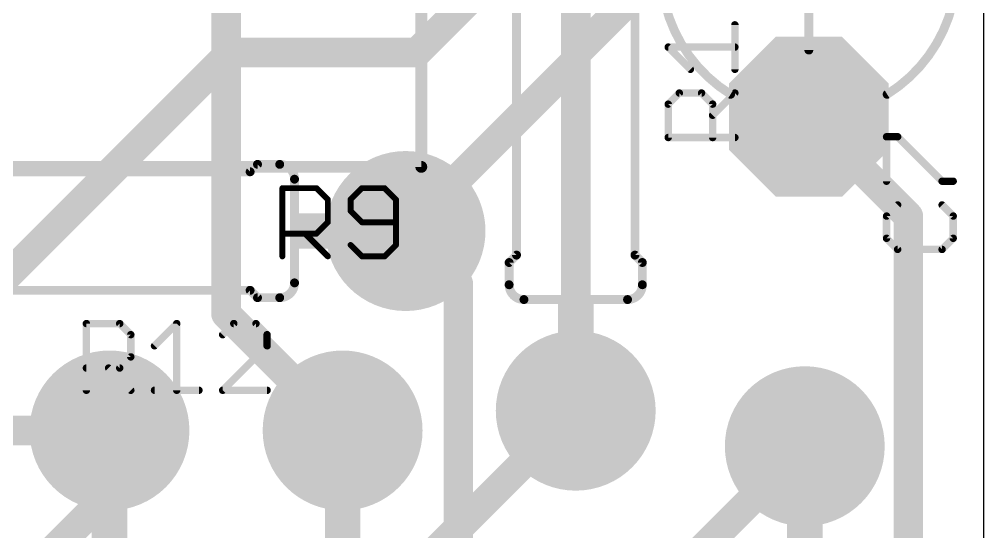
# Model space of a CAD drawing. Extents: x 0 to 70, y -10.8 to 60.8.
# Drawn here: x 53.45 to 70, y 35.34 to 44.13 of the extents above; entities that cross this region are included whole.
import ezdxf

# ---------------------------------------------------------------- set-up
doc = ezdxf.new("R2010")
doc.units = 0
for name, color, linetype in [('1', 22, 'CONTINUOUS'), ('16', 175, 'CONTINUOUS'), ('17', 82, 'CONTINUOUS'), ('20', 7, 'CONTINUOUS'), ('21', 253, 'CONTINUOUS'), ('25', 253, 'CONTINUOUS'), ('29', 253, 'CONTINUOUS'), ('30', 253, 'CONTINUOUS')]:
    doc.layers.add(name, color=color, linetype=linetype)

# ---------------------------------------------------------------- blocks, each defined once
blk = doc.blocks.new('OCTAGONP')
at = {"const_width": 0.5}
blk.add_lwpolyline([(-0.25, -0.1036), (-0.25, 0.1036), (-0.1036, 0.25), (0.1036, 0.25), (0.25, 0.1036), (0.25, -0.1036), (0.1036, -0.25), (-0.1036, -0.25), (-0.25, -0.1036), (-0.25, 0.1036)], dxfattribs=at)
blk = doc.blocks.new('RECT')
blk.add_solid([(-0.5, -0.5), (0.5, -0.5), (-0.5, 0.5), (0.5, 0.5)])
blk = doc.blocks.new('ROUNDP')
at = {"const_width": 0.5}
blk.add_lwpolyline([(0, -0.25, 1), (0, 0.25, 1), (0, -0.25)], format="xyb", dxfattribs=at)

msp = doc.modelspace()

# ---------------------------------------------------------------- linework, layer by layer
at = {"layer": '1', "const_width": 0.508}
for points in [[(63, 47.58), (63, 43.42)], [(60.2742, 43.561), (63, 46.2868)], [(51.3842, 37.8714), (57.0738, 43.561)], [(57.0738, 43.561), (60.2742, 43.561)], [(63, 43.42), (60.08, 40.5)], [(60.08, 40.5), (60.9854, 39.5946)], [(60.9854, 39.5946), (60.9854, 27.2034)], [(59, 30.92), (59, 37.08)]]:
    msp.add_lwpolyline(points, dxfattribs=at)
at = {"layer": '1', "const_width": 0.254}
for points in [[(57.0738, 43.688, 1), (57.0738, 43.434)], [(57.1636, 43.4712, 1), (56.984, 43.6508)], [(60.1844, 43.6508, 1), (60.364, 43.4712)], [(60.2742, 43.434, 1), (60.2742, 43.688)], [(62.873, 43.42, 1), (63.127, 43.42)], [(63.0898, 43.3302, 1), (62.9102, 43.5098)], [(60.1698, 40.5898, 1), (59.9902, 40.4102)], [(59.9902, 40.5898, 1), (60.1698, 40.4102)], [(61.1124, 39.5946, 1), (60.8584, 39.5946)], [(60.8956, 39.5048, 1), (61.0752, 39.6844)], [(59.127, 37.08, 1), (58.873, 37.08)]]:
    msp.add_lwpolyline(points, format="xyb", dxfattribs=at)
at = {"layer": '16', "const_width": 0.508}
for points in [[(63, 43.54), (67, 47.54)], [(57, 39.08), (57, 47)], [(63, 37.42), (63, 43.54)], [(68.707, 40.753), (67, 42.46)], [(68.707, 24.127), (68.707, 40.753)], [(59, 37.08), (57, 39.08)], [(56.5426, 30.9626), (63, 37.42)], [(52.22, 37.08), (55, 37.08)], [(55, 37.08), (55, 36)], [(63.16, 33.04), (66.93, 36.81)], [(55, 36), (51.905, 32.905)]]:
    msp.add_lwpolyline(points, dxfattribs=at)
at = {"layer": '16', "const_width": 0.254}
for points in [[(63.127, 43.54, 1), (62.873, 43.54)], [(62.9102, 43.6298, 1), (63.0898, 43.4502)], [(67.0898, 42.5498, 1), (66.9102, 42.3702)], [(68.834, 40.753, 1), (68.58, 40.753)], [(68.6172, 40.6632, 1), (68.7968, 40.8428)], [(57.0898, 39.1698, 1), (56.9102, 38.9902)], [(56.873, 39.08, 1), (57.127, 39.08)], [(63.0898, 37.3302, 1), (62.9102, 37.5098)], [(62.873, 37.42, 1), (63.127, 37.42)], [(55.127, 37.08, 1), (54.873, 37.08)], [(55, 36.953, 1), (55, 37.207)], [(58.9102, 36.9902, 1), (59.0898, 37.1698)], [(67.0198, 36.7202, 1), (66.8402, 36.8998)], [(55.0898, 35.9102, 1), (54.9102, 36.0898)], [(54.873, 36, 1), (55.127, 36)]]:
    msp.add_lwpolyline(points, format="xyb", dxfattribs=at)
at = {"layer": '20'}
msp.add_line((70, 0), (70, 50), dxfattribs=at)
at = {"layer": '21'}
for points, const_width in [([(60.35, 50.7), (60.35, 41.6)], 0.2032), ([(61.984, 40.087), (61.984, 44.913)], 0.1524), ([(64.016, 40.087), (64.016, 44.913)], 0.1524), ([(67, 44.365), (67, 43.603)], 0.1524), ([(60.35, 41.6), (43.65, 41.6)], 0.2032), ([(57.413, 41.516), (57.54, 41.643)], 0.1524), ([(57.921, 41.643), (57.54, 41.643)], 0.1524), ([(52.587, 41.516), (57.413, 41.516)], 0.1524), ([(58.175, 41.389), (58.175, 39.611)], 0.1524), ([(61.984, 40.087), (61.857, 39.96)], 0.1524), ([(64.016, 40.087), (64.143, 39.96)], 0.1524), ([(61.857, 39.579), (61.857, 39.96)], 0.1524), ([(64.143, 39.579), (64.143, 39.96)], 0.1524), ([(52.587, 39.484), (57.413, 39.484)], 0.1524), ([(57.413, 39.484), (57.54, 39.357)], 0.1524), ([(57.921, 39.357), (57.54, 39.357)], 0.1524), ([(62.111, 39.325), (63.889, 39.325)], 0.1524)]:
    msp.add_lwpolyline(points, dxfattribs=dict(at, const_width=const_width))
for points, const_width in [([(65.6568, 47.1557, 0.5551), (65.6568, 42.8443)], 0.1524), ([(68.3432, 42.8443, 0.5551), (68.3432, 47.1557)], 0.1524), ([(66.9619, 43.603, 1), (67.0381, 43.603)], 0.0762), ([(65.6367, 42.812, 1), (65.6769, 42.8766)], 0.0762), ([(68.3231, 42.8766, 1), (68.3633, 42.812)], 0.0762), ([(57.54, 41.6811, 1), (57.54, 41.6049)], 0.0762), ([(57.5669, 41.6161, 1), (57.5131, 41.6699)], 0.0762), ([(58.175, 41.389, 0.4142), (57.921, 41.643)], 0.1524), ([(57.921, 41.6811, 1), (57.921, 41.6049)], 0.0762), ([(57.921, 41.6049, 1), (57.921, 41.6811)], 0.0762), ([(60.35, 41.5492, 1), (60.35, 41.6508)], 0.1016), ([(57.3861, 41.5429, 1), (57.4399, 41.4891)], 0.0762), ([(57.413, 41.4779, 1), (57.413, 41.5541)], 0.0762), ([(60.2992, 41.6, 1), (60.4008, 41.6)], 0.1016), ([(58.2131, 41.389, 1), (58.1369, 41.389)], 0.0762), ([(58.1369, 41.389, 1), (58.2131, 41.389)], 0.0762), ([(61.9459, 40.087, 1), (62.0221, 40.087)], 0.0762), ([(62.0109, 40.0601, 1), (61.9571, 40.1139)], 0.0762), ([(63.9779, 40.087, 1), (64.0541, 40.087)], 0.0762), ([(64.0429, 40.1139, 1), (63.9891, 40.0601)], 0.0762), ([(61.8951, 39.96, 1), (61.8189, 39.96)], 0.0762), ([(61.8301, 39.9869, 1), (61.8839, 39.9331)], 0.0762), ([(64.1811, 39.96, 1), (64.1049, 39.96)], 0.0762), ([(64.1161, 39.9331, 1), (64.1699, 39.9869)], 0.0762), ([(57.4399, 39.5109, 1), (57.3861, 39.4571)], 0.0762), ([(57.413, 39.4459, 1), (57.413, 39.5221)], 0.0762), ([(57.921, 39.357, 0.4142), (58.175, 39.611)], 0.1524), ([(58.2131, 39.611, 1), (58.1369, 39.611)], 0.0762), ([(58.1369, 39.611, 1), (58.2131, 39.611)], 0.0762), ([(61.857, 39.579, 0.4142), (62.111, 39.325)], 0.1524), ([(61.8951, 39.579, 1), (61.8189, 39.579)], 0.0762), ([(61.8189, 39.579, 1), (61.8951, 39.579)], 0.0762), ([(63.889, 39.325, 0.4142), (64.143, 39.579)], 0.1524), ([(64.1811, 39.579, 1), (64.1049, 39.579)], 0.0762), ([(64.1049, 39.579, 1), (64.1811, 39.579)], 0.0762), ([(57.54, 39.3951, 1), (57.54, 39.3189)], 0.0762), ([(57.5131, 39.3301, 1), (57.5669, 39.3839)], 0.0762), ([(57.921, 39.3951, 1), (57.921, 39.3189)], 0.0762), ([(57.921, 39.3189, 1), (57.921, 39.3951)], 0.0762), ([(62.111, 39.3631, 1), (62.111, 39.2869)], 0.0762), ([(62.111, 39.2869, 1), (62.111, 39.3631)], 0.0762), ([(63.889, 39.3631, 1), (63.889, 39.2869)], 0.0762), ([(63.889, 39.2869, 1), (63.889, 39.3631)], 0.0762)]:
    msp.add_lwpolyline(points, format="xyb", dxfattribs=dict(at, const_width=const_width))
at = {"layer": '25'}
for points, const_width in [([(65.7305, 43.2727), (65.7305, 44.0353)], 0.127), ([(64.9679, 43.2727), (64.5866, 43.654)], 0.127), ([(64.5866, 43.654), (65.7305, 43.654)], 0.127), ([(64.5866, 42.6753), (64.7772, 42.866)], 0.127), ([(64.7772, 42.866), (65.1586, 42.866)], 0.127), ([(65.1586, 42.866), (65.3492, 42.6753)], 0.127), ([(65.3492, 42.4847), (65.7305, 42.866)], 0.127), ([(64.5866, 42.1034), (64.5866, 42.6753)], 0.127), ([(65.3492, 42.6753), (65.3492, 42.1034)], 0.127), ([(65.7305, 42.1034), (64.5866, 42.1034)], 0.127), ([(68.3326, 41.3541), (68.3326, 42.1167)], 0.127), ([(68.3326, 42.1167), (68.5232, 42.1167)], 0.127), ([(68.5232, 42.1167), (69.2859, 41.3541)], 0.127), ([(69.2859, 41.3541), (69.4765, 41.3541)], 0.127), ([(57.9671, 40.0658), (57.9671, 41.2351)], 0.1016), ([(57.9671, 41.2351), (58.5517, 41.2351)], 0.1016), ([(58.5517, 41.2351), (58.7466, 41.0402)], 0.1016), ([(59.3312, 41.2351), (59.1364, 41.0402)], 0.1016), ([(59.721, 41.2351), (59.3312, 41.2351)], 0.1016), ([(59.9159, 41.0402), (59.721, 41.2351)], 0.1016), ([(58.7466, 41.0402), (58.7466, 40.6504)], 0.1016), ([(59.1364, 41.0402), (59.1364, 40.8453)], 0.1016), ([(59.9159, 40.2606), (59.9159, 41.0402)], 0.1016), ([(59.1364, 40.8453), (59.3312, 40.6504)], 0.1016), ([(68.5232, 40.9474), (68.3326, 40.7567)], 0.127), ([(69.4765, 40.7567), (69.2859, 40.9474)], 0.127), ([(68.3326, 40.7567), (68.3326, 40.3754)], 0.127), ([(69.4765, 40.3754), (69.4765, 40.7567)], 0.127), ([(58.7466, 40.6504), (58.5517, 40.4555)], 0.1016), ([(59.3312, 40.6504), (59.9159, 40.6504)], 0.1016), ([(58.5517, 40.4555), (57.9671, 40.4555)], 0.1016), ([(58.3568, 40.4555), (58.7466, 40.0658)], 0.1016), ([(68.3326, 40.3754), (68.5232, 40.1848)], 0.127), ([(69.2859, 40.1848), (69.4765, 40.3754)], 0.127), ([(59.1364, 40.2606), (59.3312, 40.0658)], 0.1016), ([(59.721, 40.0658), (59.9159, 40.2606)], 0.1016), ([(68.5232, 40.1848), (69.2859, 40.1848)], 0.127), ([(59.3312, 40.0658), (59.721, 40.0658)], 0.1016), ([(54.6034, 37.7695), (54.6034, 38.9134)], 0.127), ([(54.6034, 38.9134), (55.1753, 38.9134)], 0.127), ([(55.1753, 38.9134), (55.366, 38.7228)], 0.127), ([(55.7727, 38.5321), (56.154, 38.9134)], 0.127), ([(56.154, 38.9134), (56.154, 37.7695)], 0.127), ([(57.1326, 38.9134), (56.942, 38.7228)], 0.127), ([(57.5139, 38.9134), (57.1326, 38.9134)], 0.127), ([(57.7046, 38.7228), (57.5139, 38.9134)], 0.127), ([(55.366, 38.7228), (55.366, 38.3414)], 0.127), ([(57.7046, 38.5321), (57.7046, 38.7228)], 0.127), ([(56.942, 37.7695), (57.7046, 38.5321)], 0.127), ([(55.366, 38.3414), (55.1753, 38.1508)], 0.127), ([(55.1753, 38.1508), (54.6034, 38.1508)], 0.127), ([(54.9847, 38.1508), (55.366, 37.7695)], 0.127), ([(55.7727, 37.7695), (56.5353, 37.7695)], 0.127), ([(57.7046, 37.7695), (56.942, 37.7695)], 0.127)]:
    msp.add_lwpolyline(points, dxfattribs=dict(at, const_width=const_width))
for points, const_width in [([(65.7623, 44.0353, 1), (65.6988, 44.0353)], 0.0635), ([(64.6091, 43.6765, 1), (64.5641, 43.6315)], 0.0635), ([(64.5866, 43.6858, 1), (64.5866, 43.6223)], 0.0635), ([(65.7305, 43.6223, 1), (65.7305, 43.6858)], 0.0635), ([(64.9454, 43.2502, 1), (64.9904, 43.2952)], 0.0635), ([(65.6988, 43.2727, 1), (65.7623, 43.2727)], 0.0635), ([(64.7772, 42.8978, 1), (64.7772, 42.8342)], 0.0635), ([(64.7997, 42.8436, 1), (64.7547, 42.8884)], 0.0635), ([(65.1811, 42.8884, 1), (65.1361, 42.8436)], 0.0635), ([(65.1586, 42.8342, 1), (65.1586, 42.8978)], 0.0635), ([(65.753, 42.8435, 1), (65.708, 42.8885)], 0.0635), ([(64.5641, 42.6977, 1), (64.6091, 42.6529)], 0.0635), ([(64.6184, 42.6753, 1), (64.5549, 42.6753)], 0.0635), ([(65.3809, 42.6753, 1), (65.3174, 42.6753)], 0.0635), ([(65.3267, 42.6529, 1), (65.3717, 42.6977)], 0.0635), ([(65.3267, 42.5072, 1), (65.3717, 42.4622)], 0.0635), ([(64.5866, 42.1352, 1), (64.5866, 42.0716)], 0.0635), ([(64.5549, 42.1034, 1), (64.6184, 42.1034)], 0.0635), ([(65.3174, 42.1034, 1), (65.3809, 42.1034)], 0.0635), ([(65.7305, 42.0716, 1), (65.7305, 42.1352)], 0.0635), ([(68.3644, 42.1167, 1), (68.3008, 42.1167)], 0.0635), ([(68.3326, 42.1485, 1), (68.3326, 42.0849)], 0.0635), ([(68.5456, 42.1392, 1), (68.5008, 42.0942)], 0.0635), ([(68.5232, 42.0849, 1), (68.5232, 42.1485)], 0.0635), ([(68.3008, 41.3541, 1), (68.3644, 41.3541)], 0.0635), ([(69.2859, 41.3859, 1), (69.2859, 41.3224)], 0.0635), ([(69.2635, 41.3316, 1), (69.3083, 41.3766)], 0.0635), ([(69.4765, 41.3224, 1), (69.4765, 41.3859)], 0.0635), ([(57.9925, 41.2351, 1), (57.9417, 41.2351)], 0.0508), ([(57.9671, 41.2605, 1), (57.9671, 41.2097)], 0.0508), ([(58.5697, 41.2531, 1), (58.5337, 41.2171)], 0.0508), ([(58.5517, 41.2097, 1), (58.5517, 41.2605)], 0.0508), ([(59.3312, 41.2605, 1), (59.3312, 41.2097)], 0.0508), ([(59.3492, 41.2171, 1), (59.3132, 41.2531)], 0.0508), ([(59.739, 41.2531, 1), (59.703, 41.2171)], 0.0508), ([(59.721, 41.2097, 1), (59.721, 41.2605)], 0.0508), ([(58.772, 41.0402, 1), (58.7212, 41.0402)], 0.0508), ([(58.7286, 41.0222, 1), (58.7646, 41.0582)], 0.0508), ([(59.1184, 41.0582, 1), (59.1544, 41.0222)], 0.0508), ([(59.1618, 41.0402, 1), (59.111, 41.0402)], 0.0508), ([(59.9413, 41.0402, 1), (59.8905, 41.0402)], 0.0508), ([(59.8979, 41.0222, 1), (59.9339, 41.0582)], 0.0508), ([(59.1544, 40.8633, 1), (59.1184, 40.8273)], 0.0508), ([(68.5457, 40.925, 1), (68.5007, 40.9698)], 0.0635), ([(69.3084, 40.9698, 1), (69.2634, 40.925)], 0.0635), ([(59.111, 40.8453, 1), (59.1618, 40.8453)], 0.0508), ([(68.3644, 40.7567, 1), (68.3008, 40.7567)], 0.0635), ([(68.3101, 40.7791, 1), (68.3551, 40.7343)], 0.0635), ([(69.5083, 40.7567, 1), (69.4447, 40.7567)], 0.0635), ([(69.454, 40.7343, 1), (69.499, 40.7791)], 0.0635), ([(58.7212, 40.6504, 1), (58.772, 40.6504)], 0.0508), ([(58.7646, 40.6324, 1), (58.7286, 40.6684)], 0.0508), ([(59.3312, 40.6758, 1), (59.3312, 40.625)], 0.0508), ([(59.3132, 40.6324, 1), (59.3492, 40.6684)], 0.0508), ([(59.9159, 40.625, 1), (59.9159, 40.6758)], 0.0508), ([(57.9671, 40.4809, 1), (57.9671, 40.4301)], 0.0508), ([(58.3748, 40.4735, 1), (58.3388, 40.4375)], 0.0508), ([(58.5337, 40.4735, 1), (58.5697, 40.4375)], 0.0508), ([(58.5517, 40.4301, 1), (58.5517, 40.4809)], 0.0508), ([(68.3551, 40.3979, 1), (68.3101, 40.3529)], 0.0635), ([(68.3008, 40.3754, 1), (68.3644, 40.3754)], 0.0635), ([(69.4447, 40.3754, 1), (69.5083, 40.3754)], 0.0635), ([(69.499, 40.3529, 1), (69.454, 40.3979)], 0.0635), ([(59.1544, 40.2786, 1), (59.1184, 40.2426)], 0.0508), ([(59.8905, 40.2606, 1), (59.9413, 40.2606)], 0.0508), ([(59.9339, 40.2426, 1), (59.8979, 40.2786)], 0.0508), ([(68.5232, 40.2166, 1), (68.5232, 40.1531)], 0.0635), ([(68.5007, 40.1623, 1), (68.5457, 40.2073)], 0.0635), ([(69.2634, 40.2073, 1), (69.3084, 40.1623)], 0.0635), ([(69.2859, 40.1531, 1), (69.2859, 40.2166)], 0.0635), ([(57.9417, 40.0658, 1), (57.9925, 40.0658)], 0.0508), ([(58.7286, 40.0478, 1), (58.7646, 40.0838)], 0.0508), ([(59.3312, 40.0912, 1), (59.3312, 40.0404)], 0.0508), ([(59.3132, 40.0478, 1), (59.3492, 40.0838)], 0.0508), ([(59.703, 40.0838, 1), (59.739, 40.0478)], 0.0508), ([(59.721, 40.0404, 1), (59.721, 40.0912)], 0.0508), ([(54.6352, 38.9134, 1), (54.5716, 38.9134)], 0.0635), ([(54.6034, 38.9452, 1), (54.6034, 38.8817)], 0.0635), ([(55.1977, 38.9359, 1), (55.1529, 38.8909)], 0.0635), ([(55.1753, 38.8817, 1), (55.1753, 38.9452)], 0.0635), ([(56.1858, 38.9134, 1), (56.1223, 38.9134)], 0.0635), ([(56.1765, 38.8909, 1), (56.1315, 38.9359)], 0.0635), ([(57.1326, 38.9452, 1), (57.1326, 38.8817)], 0.0635), ([(57.1551, 38.8909, 1), (57.1101, 38.9359)], 0.0635), ([(57.5363, 38.9359, 1), (57.4915, 38.8909)], 0.0635), ([(57.5139, 38.8817, 1), (57.5139, 38.9452)], 0.0635), ([(55.3978, 38.7228, 1), (55.3342, 38.7228)], 0.0635), ([(55.3436, 38.7003, 1), (55.3884, 38.7453)], 0.0635), ([(56.9195, 38.7453, 1), (56.9645, 38.7003)], 0.0635), ([(57.7364, 38.7228, 1), (57.6728, 38.7228)], 0.0635), ([(57.6822, 38.7003, 1), (57.727, 38.7453)], 0.0635), ([(55.7502, 38.5546, 1), (55.7952, 38.5096)], 0.0635), ([(57.6728, 38.5321, 1), (57.7364, 38.5321)], 0.0635), ([(57.7271, 38.5096, 1), (57.6821, 38.5546)], 0.0635), ([(55.3884, 38.3189, 1), (55.3436, 38.3639)], 0.0635), ([(55.3342, 38.3414, 1), (55.3978, 38.3414)], 0.0635), ([(54.6034, 38.1826, 1), (54.6034, 38.1191)], 0.0635), ([(55.0072, 38.1733, 1), (54.9622, 38.1283)], 0.0635), ([(55.1529, 38.1733, 1), (55.1977, 38.1283)], 0.0635), ([(55.1753, 38.1191, 1), (55.1753, 38.1826)], 0.0635), ([(54.5716, 37.7695, 1), (54.6352, 37.7695)], 0.0635), ([(55.3435, 37.747, 1), (55.3885, 37.792)], 0.0635), ([(55.7727, 37.8013, 1), (55.7727, 37.7377)], 0.0635), ([(56.1223, 37.7695, 1), (56.1858, 37.7695)], 0.0635), ([(56.5353, 37.7377, 1), (56.5353, 37.8013)], 0.0635), ([(56.9195, 37.792, 1), (56.9645, 37.747)], 0.0635), ([(56.942, 37.8013, 1), (56.942, 37.7377)], 0.0635), ([(57.7046, 37.7377, 1), (57.7046, 37.8013)], 0.0635)]:
    msp.add_lwpolyline(points, format="xyb", dxfattribs=dict(at, const_width=const_width))

# ---------------------------------------------------------------- block references
at = {"layer": '17', "xscale": 2.54, "yscale": 2.54}
for name, p, rotation in [('OCTAGONP', (67, 42.46), 270), ('OCTAGONP', (67, 42.46), 270), ('ROUNDP', (60.08, 40.5), 180), ('ROUNDP', (60.08, 40.5), 180), ('ROUNDP', (63, 37.42), 270), ('ROUNDP', (63, 37.42), 270), ('ROUNDP', (55, 37.08), 270), ('ROUNDP', (55, 37.08), 270), ('ROUNDP', (59, 37.08), 90), ('ROUNDP', (59, 37.08), 90), ('ROUNDP', (66.93, 36.81), 270), ('ROUNDP', (66.93, 36.81), 270)]:
    msp.add_blockref(name, p, dxfattribs=dict(at, rotation=rotation))
at = {"layer": '21', "xscale": 0.8636, "yscale": 0.6096}
for p, rotation in [((58.6068, 40.5), 180), ((63, 38.8932), 270), ((55, 35.6068), 270), ((59, 35.6068), 90), ((66.93, 35.3368), 270)]:
    msp.add_blockref('RECT', p, dxfattribs=dict(at, rotation=rotation))
at = {"layer": '29', "xscale": 2.7432, "yscale": 2.7432}
for name, p, rotation in [('OCTAGONP', (67, 42.46), 270), ('ROUNDP', (60.08, 40.5), 180), ('ROUNDP', (63, 37.42), 270), ('ROUNDP', (55, 37.08), 270), ('ROUNDP', (59, 37.08), 90), ('ROUNDP', (66.93, 36.81), 270)]:
    msp.add_blockref(name, p, dxfattribs=dict(at, rotation=rotation))
at = {"layer": '30', "xscale": 2.7432, "yscale": 2.7432}
for name, p, rotation in [('OCTAGONP', (67, 42.46), 270), ('ROUNDP', (60.08, 40.5), 180), ('ROUNDP', (63, 37.42), 270), ('ROUNDP', (55, 37.08), 270), ('ROUNDP', (59, 37.08), 90), ('ROUNDP', (66.93, 36.81), 270)]:
    msp.add_blockref(name, p, dxfattribs=dict(at, rotation=rotation))

doc.saveas('drawing.dxf')
